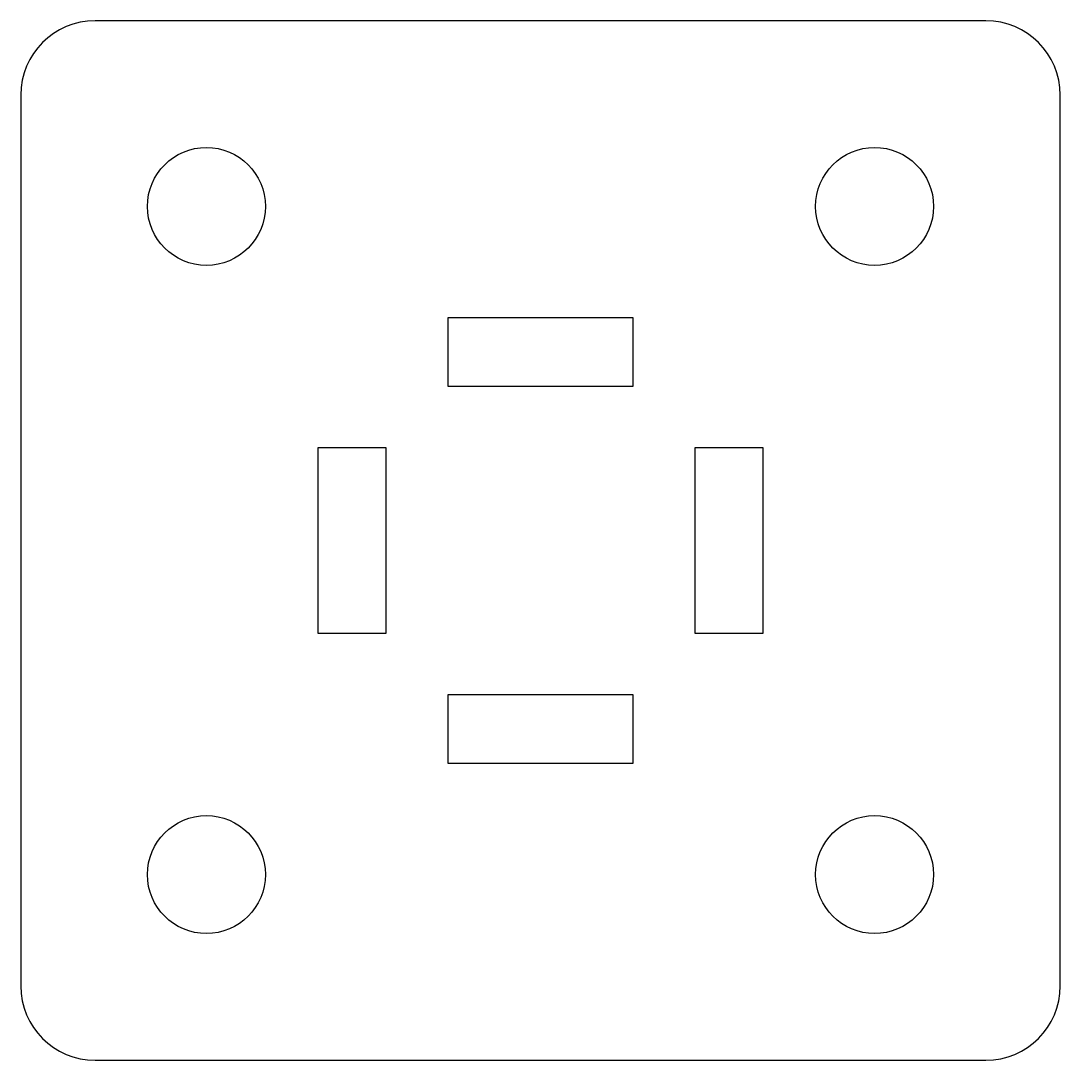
# Model space of a CAD drawing. Header units: millimetres. Extents: x -44.5 to 44.5, y -44.5 to 44.5.
import ezdxf

# ---------------------------------------------------------------- set-up
doc = ezdxf.new("R2010")
doc.units = ezdxf.units.MM
doc.layers.add('Sketch032', color=7, linetype='CONTINUOUS')

msp = doc.modelspace()

# ---------------------------------------------------------------- linework, layer by layer
at = {"layer": 'Sketch032'}
for p, q in [((38.1, 44.45), (-38.1, 44.45)), ((-44.45, 38.1), (-44.45, -38.1)), ((44.45, -38.1), (44.45, 38.1)), ((-7.9375, 19.05), (-7.9375, 13.208)), ((7.9375, 19.05), (-7.9375, 19.05)), ((7.9375, 13.208), (7.9375, 19.05)), ((-7.9375, 13.208), (7.9375, 13.208)), ((-13.208, 7.9375), (-19.05, 7.9375)), ((-19.05, 7.9375), (-19.05, -7.9375)), ((-13.208, -7.9375), (-13.208, 7.9375)), ((19.05, 7.9375), (13.208, 7.9375)), ((13.208, 7.9375), (13.208, -7.9375)), ((19.05, -7.9375), (19.05, 7.9375)), ((-19.05, -7.9375), (-13.208, -7.9375)), ((13.208, -7.9375), (19.05, -7.9375)), ((-7.9375, -13.208), (-7.9375, -19.05)), ((7.9375, -13.208), (-7.9375, -13.208)), ((7.9375, -19.05), (7.9375, -13.208)), ((-7.9375, -19.05), (7.9375, -19.05)), ((-38.1, -44.45), (38.1, -44.45))]:
    msp.add_line(p, q, dxfattribs=at)
for centre in [(-28.575, 28.575), (28.575, 28.575), (-28.575, -28.575), (28.575, -28.575)]:
    msp.add_circle(centre, 5.0419, dxfattribs=at)
for centre, start, end in [((-38.1, 38.1), 90, 180), ((38.1, 38.1), 0, 90), ((-38.1, -38.1), -180, -90), ((38.1, -38.1), -90, 0)]:
    msp.add_arc(centre, 6.35, start, end, dxfattribs=at)

doc.saveas('drawing.dxf')
